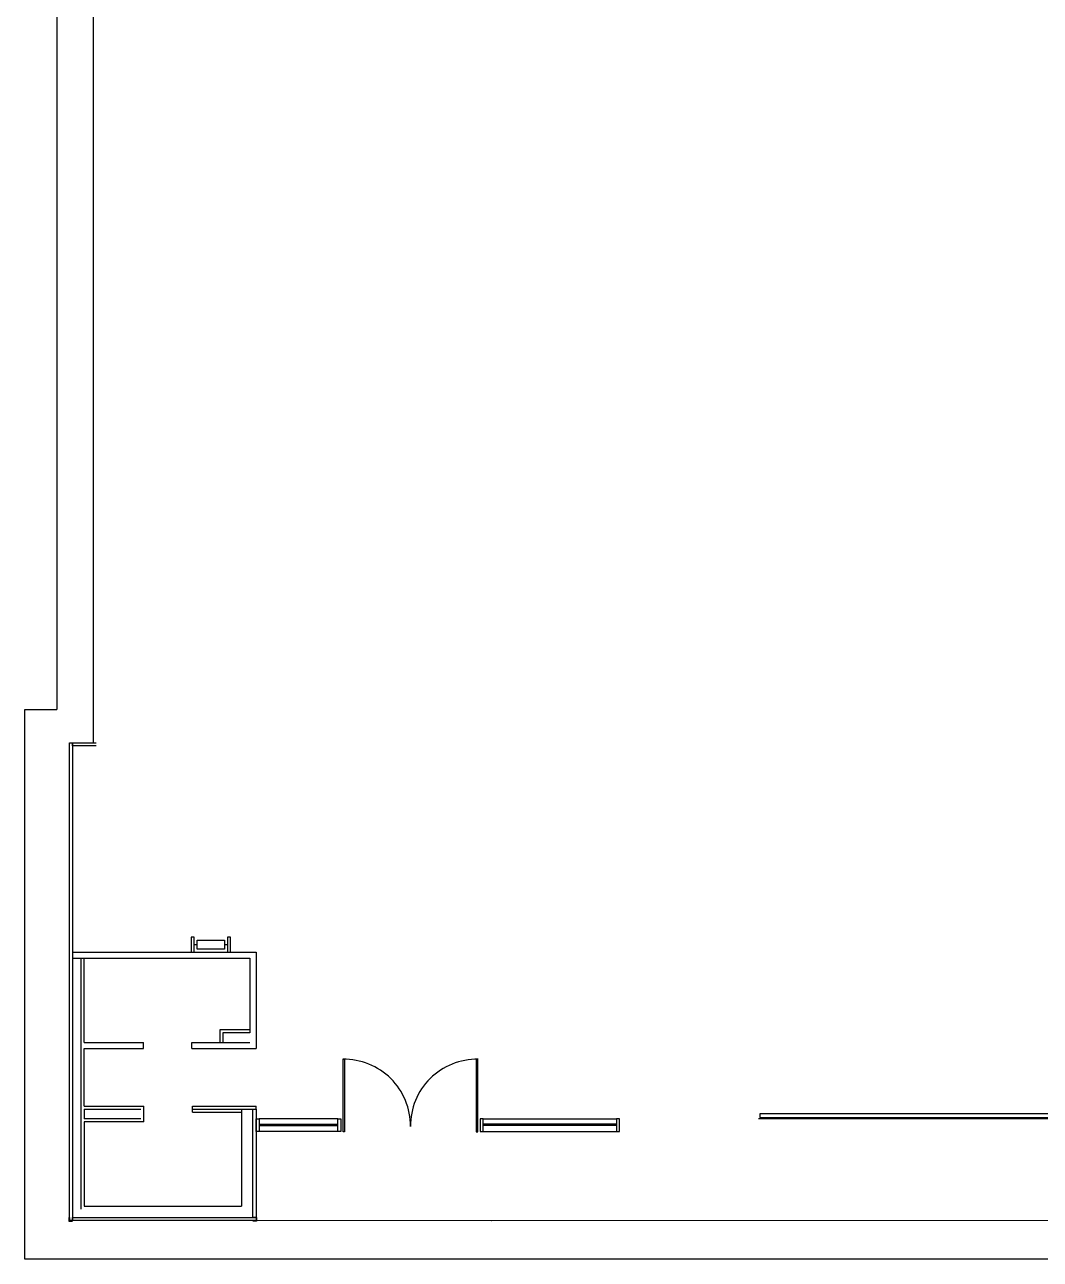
# Model space of a CAD drawing. Header units: millimetres. Extents: x 174.6 to 213.3, y 74.7 to 117.7.
# Drawn here: x 174.63 to 191.4, y 78.45 to 98.84 of the extents above; entities that cross this region are included whole.
import ezdxf

# ---------------------------------------------------------------- set-up
doc = ezdxf.new("R2010")
doc.units = ezdxf.units.MM
for name, color, linetype in [('CARPINTERIA', 4, 'Continuous'), ('Tabiques', 3, 'Continuous'), ('VISTA 01', 252, 'Continuous')]:
    doc.layers.add(name, color=color, linetype=linetype)

msp = doc.modelspace()

# ---------------------------------------------------------------- linework, layer by layer
at = {"layer": 'CARPINTERIA', "linetype": 'Continuous'}
for p, q in [((179.798782, 80.773145), (178.498332, 80.773145)), ((182.198506, 80.773145), (184.398506, 80.773145)), ((191.885267, 80.773145), (186.745267, 80.773145)), ((178.498332, 80.683145), (179.798782, 80.683145)), ((178.498332, 80.663145), (179.798782, 80.663145)), ((179.798782, 80.563145), (178.498332, 80.563145)), ((184.398506, 80.683145), (182.198506, 80.683145)), ((184.398506, 80.663145), (182.198506, 80.663145)), ((182.198506, 80.563145), (184.398506, 80.563145))]:
    msp.add_line(p, q, dxfattribs=at)
for points in [[(179.911006, 80.555593), (179.886006, 80.555593), (179.886006, 81.755593), (179.911006, 81.755593)], [(182.086006, 80.555593), (182.111006, 80.555593), (182.111006, 81.755593), (182.086006, 81.755593)], [(178.498332, 80.773145), (178.498332, 80.563145), (178.448332, 80.563145), (178.448332, 80.773145)], [(179.848782, 80.773145), (179.848782, 80.563145), (179.798782, 80.563145), (179.798782, 80.773145)], [(182.148506, 80.773145), (182.148506, 80.563145), (182.198506, 80.563145), (182.198506, 80.773145)], [(184.398506, 80.773145), (184.398506, 80.563145), (184.448506, 80.563145), (184.448506, 80.773145)], [(191.865267, 80.853145), (186.765267, 80.853145), (186.765267, 80.793145), (191.865267, 80.793145)]]:
    msp.add_lwpolyline(points, close=True, dxfattribs=at)
for centre, start, end in [((179.901905, 80.659135), 359.42935, 91.092644), ((182.095383, 80.659135), 88.907356, 180.57065)]:
    msp.add_arc(centre, 1.096723, start, end, dxfattribs=at)
at = {"layer": 'Tabiques'}
for p, q in [((175.758711, 99.253145), (175.758711, 86.983145)), ((175.418872, 83.423164), (178.348332, 83.423145)), ((175.418875, 83.523145), (178.448332, 83.523145)), ((175.558711, 79.283145), (175.558869, 83.423162)), ((175.608869, 82.033162), (175.608869, 83.423162)), ((178.348332, 83.423145), (178.348852, 82.193145)), ((178.448332, 83.523145), (178.448332, 81.933145)), ((178.348297, 82.243145), (177.848332, 82.243145)), ((177.848332, 82.243145), (177.848332, 82.033145)), ((178.348297, 82.193145), (177.898332, 82.193145)), ((177.898332, 82.193145), (177.898332, 82.033145)), ((175.608869, 82.033162), (176.58849, 82.033162)), ((176.58849, 81.933162), (176.58849, 82.033162)), ((177.38849, 82.033162), (178.348332, 82.033145)), ((177.38849, 81.933162), (177.38849, 82.033162)), ((175.608869, 81.933162), (176.58849, 81.933162)), ((175.608869, 80.983162), (175.608869, 81.933162)), ((177.38849, 81.933162), (178.448332, 81.933145)), ((175.608869, 80.983162), (176.208869, 80.983162)), ((175.608869, 80.983162), (176.598711, 80.983162)), ((176.598711, 80.723145), (176.598711, 80.983162)), ((177.398711, 80.883145), (177.398711, 80.983162)), ((177.398711, 80.983145), (178.448332, 80.983145)), ((178.448332, 80.933145), (178.448332, 80.983145)), ((175.608772, 80.933158), (175.608765, 80.773181)), ((176.548711, 80.773145), (175.608765, 80.773181)), ((177.398711, 80.933145), (178.448332, 80.933145)), ((177.398711, 80.883145), (178.208332, 80.883145)), ((178.208332, 80.933145), (178.208332, 79.333145)), ((175.608763, 80.723145), (175.608713, 79.333145)), ((176.598711, 80.723145), (175.608763, 80.723145)), ((175.608713, 79.333145), (178.208332, 79.333145))]:
    msp.add_line(p, q, dxfattribs=at)
for points in [[(175.368711, 86.983145), (175.419006, 86.983145), (175.418711, 79.093145), (175.368711, 79.093145)], [(178.448332, 79.143145), (178.398332, 79.143145), (178.398332, 80.933145), (178.448332, 80.933145)], [(175.418711, 79.093145), (175.418711, 79.143145), (178.448332, 79.143145), (178.448332, 79.093145)]]:
    msp.add_lwpolyline(points, close=True, dxfattribs=at)
for points in [[(175.808711, 86.933145), (175.419006, 86.933145), (175.419006, 86.983145), (175.808711, 86.983145)], [(175.608772, 80.933158), (176.548711, 80.933145)], [(175.358711, 79.143145), (175.358711, 79.083145), (175.418711, 79.083145)], [(175.358711, 79.143145), (175.358711, 79.083145), (175.418711, 79.083145)], [(175.368711, 79.143145), (175.368711, 79.093145), (175.418711, 79.093145)], [(178.458332, 79.143145), (178.458332, 79.083145), (178.398332, 79.083145)]]:
    msp.add_lwpolyline(points, dxfattribs=at)
at = {"layer": 'VISTA 01', "linetype": 'Continuous'}
for p, q in [((175.159006, 117.723145), (175.159006, 87.533145)), ((174.628681, 87.533145), (175.159006, 87.533145)), ((174.628681, 78.453145), (174.628681, 87.533145)), ((177.478332, 83.648145), (177.428332, 83.648145)), ((177.978332, 83.648145), (177.928332, 83.648145)), ((209.43868, 79.083145), (178.448332, 79.093145)), ((182.339181, 79.093145), (182.342923, 79.093145)), ((209.44868, 78.453145), (174.628681, 78.453145))]:
    msp.add_line(p, q, dxfattribs=at)
for points in [[(177.378332, 83.523145), (177.428332, 83.523145), (177.428332, 83.773145), (177.378332, 83.773145)], [(177.928332, 83.573145), (177.478332, 83.573145), (177.478332, 83.723145), (177.928332, 83.723145)], [(177.978332, 83.523145), (178.028332, 83.523145), (178.028332, 83.773145), (177.978332, 83.773145)]]:
    msp.add_lwpolyline(points, close=True, dxfattribs=at)

doc.saveas('drawing.dxf')
